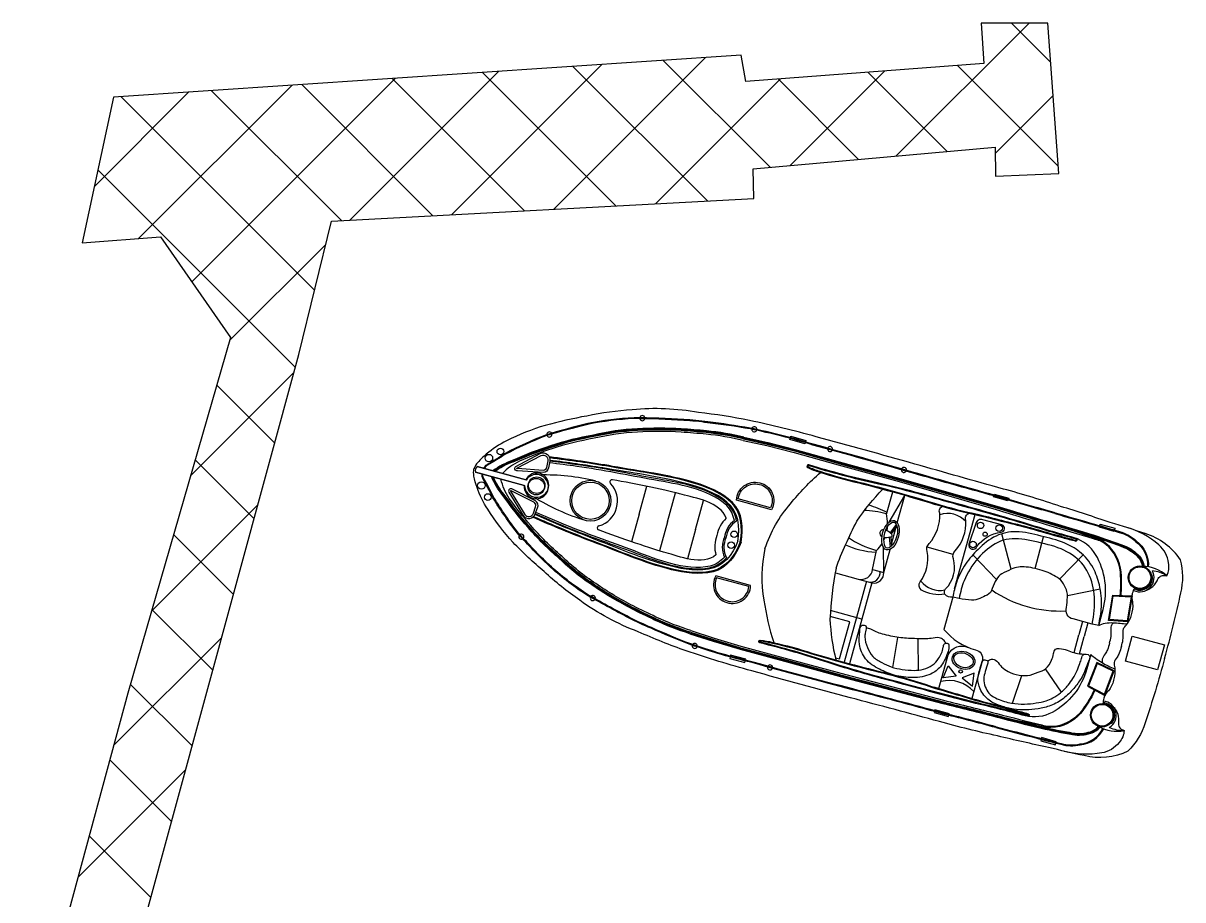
# Model space of a CAD drawing. Header units: metres. Extents: x 275043 to 277378, y 2078787 to 2081000.
# Drawn here: x 276880.7 to 276988.7, y 2080918.4 to 2081000 of the extents above; entities that cross this region are included whole.
import ezdxf

# ---------------------------------------------------------------- set-up
doc = ezdxf.new("R2010")
doc.units = ezdxf.units.M
doc.layers.add('PORT', color=5, linetype='Continuous')

msp = doc.modelspace()

# ---------------------------------------------------------------- linework, layer by layer
at = {"color": 32, "true_color": 0xcd6928}
for p, q in [((276938.04, 2080954.3), (276938.76, 2080956.9)), ((276940.67, 2080953.58), (276941.42, 2080956.29)), ((276943.3, 2080952.86), (276944.05, 2080955.58)), ((276961.34, 2080953.56), (276962.79, 2080956.05)), ((276962.09, 2080953.49), (276962.79, 2080956.05)), ((276938.04, 2080954.3), (276937.33, 2080951.71)), ((276967.43, 2080947.34), (276969.33, 2080954.26)), ((276940.67, 2080953.58), (276939.93, 2080950.87)), ((276961.44, 2080952.53), (276962, 2080953.33)), ((276961.54, 2080951.49), (276961.96, 2080953)), ((276961.56, 2080952.45), (276962.06, 2080953.15)), ((276943.3, 2080952.86), (276942.56, 2080950.14)), ((276961.33, 2080952.16), (276961.41, 2080951.22)), ((276961.49, 2080952.18), (276961.55, 2080951.34)), ((276972.71, 2080949.18), (276971.84, 2080952.47)), ((276974.92, 2080949.23), (276975.71, 2080952.19)), ((276960.82, 2080948.87), (276960.79, 2080951.21)), ((276960.82, 2080948.87), (276961.41, 2080951.01)), ((276967.29, 2080950.54), (276964.86, 2080951.21)), ((276971.32, 2080948.21), (276969.11, 2080950.49)), ((276977.19, 2080948.24), (276979.4, 2080950.5)), ((276959.79, 2080949.15), (276960.82, 2080948.87)), ((276985.76, 2080948.59), (276985.84, 2080948.6)), ((276977.94, 2080946.72), (276980.98, 2080947.35)), ((276958.3, 2080944.65), (276957.15, 2080940.5)), ((276958.79, 2080944.52), (276957.65, 2080940.36)), ((276979.35, 2080944.29), (276979.01, 2080943.05)), ((276979.85, 2080944.16), (276979.51, 2080942.91)), ((276961.68, 2080940.01), (276962.15, 2080942.81)), ((276964.07, 2080939.76), (276964.03, 2080942.68)), ((276978.55, 2080941.39), (276979.01, 2080943.05)), ((276979.06, 2080941.29), (276979.51, 2080942.91)), ((276972.81, 2080936.67), (276973.69, 2080939.25)), ((276977.37, 2080937.72), (276975.89, 2080939.89)), ((276981.98, 2080934.84), (276982.04, 2080934.79))]:
    msp.add_line(p, q, dxfattribs=at)
for points in [[(276986.98, 2080940.86, 0.01736), (276988.5, 2080946.96, 0.12634), (276988.47, 2080950.04, 0.172899), (276985.18, 2080952.48, 0.013884), (276981.93, 2080953.51, 0.008973), (276977.3, 2080955.02, 0.01509), (276971.97, 2080956.64, -0.002245), (276963.71, 2080958.97, 0.003342), (276954.53, 2080961.51, 0.016984), (276948.33, 2080963.02, 0.024546), (276943.57, 2080963.77, 0.067942), (276937.4, 2080964.03, 0.033948), (276933.17, 2080963.44, 0.022001), (276929.3, 2080962.57, 0.042872), (276925.69, 2080961.13, 0.059514), (276923.81, 2080959.89, 0.046364), (276923.01, 2080959.11, 0.104882), (276922.66, 2080958.53, 0.104882)], [(276976.79, 2080954.43, -0.006425), (276971.74, 2080955.89, -0.002217), (276963.5, 2080958.22, 0.003368), (276954.25, 2080960.81, 0.024633), (276948.39, 2080962.31, 0.015037), (276944.43, 2080962.89, 0.025439), (276942.21, 2080963.11, 0.013843), (276937.57, 2080963.28, 0.040266), (276933.25, 2080962.73, 0.016729), (276929.33, 2080961.66, 0.029739), (276925.55, 2080959.95, -0.01525), (276923.89, 2080958.92, 0.132389), (276923.63, 2080958.68, 0.028442), (276923.55, 2080958.56, 0.028442)], [(276976.77, 2080954.36, -0.006424), (276971.72, 2080955.82, -0.002217), (276963.47, 2080958.14, 0.003368), (276954.23, 2080960.74, 0.024633), (276948.38, 2080962.24, 0.015038), (276944.42, 2080962.81, 0.025461), (276942.21, 2080963.03, 0.013839), (276937.57, 2080963.2, 0.040238), (276933.27, 2080962.66, 0.016715), (276929.35, 2080961.59, 0.029693), (276925.59, 2080959.88, -0.015234), (276923.93, 2080958.86, 0.134036), (276923.69, 2080958.64, 0.024879), (276923.63, 2080958.54, 0.024879)], [(276947.81, 2080961.47, 0.031596), (276944.32, 2080962.06, 0.004928), (276941.97, 2080962.25, 0.02844), (276937.88, 2080962.25, 0.042875), (276933.79, 2080961.67, 0.035347), (276929.8, 2080960.67, 0.024093), (276926.23, 2080959.3, 0.079837), (276924.43, 2080958.32)], [(276947.79, 2080961.4, 0.031592), (276944.31, 2080961.98, 0.004926), (276941.97, 2080962.17, 0.028436), (276937.88, 2080962.17, 0.042895), (276933.81, 2080961.6, 0.035363), (276929.82, 2080960.6, 0.024111), (276926.26, 2080959.22, 0.077658), (276924.52, 2080958.3, 0.077658)], [(276947.77, 2080961.32, 0.031588), (276944.3, 2080961.9, 0.004924), (276941.96, 2080962.09, 0.028433), (276937.88, 2080962.09, 0.042917), (276933.82, 2080961.52, 0.035379), (276929.85, 2080960.52, 0.02413), (276926.29, 2080959.15, 0.075408), (276924.62, 2080958.27, 0.075408)], [(276947.74, 2080961.17, 0.031581), (276944.29, 2080961.75, 0.00492), (276941.95, 2080961.94, 0.028426), (276937.89, 2080961.94, 0.042959), (276933.85, 2080961.37, 0.035411), (276929.9, 2080960.38, 0.028829), (276926.91, 2080959.23, 0.092336), (276925.31, 2080958.08, 0.080328)], [(276947.74, 2080961.17), (276949.95, 2080960.68), (276952.48, 2080960.04), (276956.59, 2080958.88), (276962.25, 2080957.33), (276971.29, 2080954.73, 0.002601), (276976.18, 2080953.27, -0.00441), (276980.34, 2080952.03, -0.002867), (276980.96, 2080951.83, -0.002867)], [(276947.77, 2080961.32), (276949.98, 2080960.83), (276952.52, 2080960.19), (276956.63, 2080959.03), (276962.29, 2080957.47), (276971.33, 2080954.88, 0.002601), (276976.23, 2080953.42, -0.00441), (276980.39, 2080952.18, -0.012997), (276983.2, 2080951.2, -0.113276), (276984.53, 2080950.27, -0.142458), (276984.93, 2080949.45, -0.142458)], [(276947.79, 2080961.4), (276950, 2080960.9), (276952.54, 2080960.26), (276956.65, 2080959.1), (276962.31, 2080957.55), (276971.35, 2080954.95, 0.002601), (276976.25, 2080953.49, -0.004411), (276980.41, 2080952.25, -0.013003), (276983.23, 2080951.27, -0.113337), (276984.59, 2080950.32, -0.144821), (276985.01, 2080949.44, -0.138987)], [(276947.81, 2080961.47), (276950.02, 2080960.98), (276952.56, 2080960.33), (276956.67, 2080959.18), (276962.33, 2080957.62), (276971.37, 2080955.03, 0.002601), (276976.27, 2080953.57, -0.004411), (276980.43, 2080952.33, -0.013009), (276983.26, 2080951.34, -0.113396), (276984.64, 2080950.37, -0.146005), (276985.09, 2080949.44, -1.595219)], [(276929.72, 2080959.23), (276929.6, 2080958.62, -0.382221), (276929.1, 2080958.17), (276926.72, 2080958.34, -0.786544), (276926.55, 2080958.74), (276928.83, 2080959.95, -0.616464), (276929.72, 2080959.23, -3.844907)], [(276986.98, 2080940.86, -0.01736), (276985.17, 2080934.84, -0.12634), (276983.57, 2080932.21, -0.172899), (276979.5, 2080931.79, -0.013884), (276976.18, 2080932.56, -0.008973), (276971.43, 2080933.63, -0.01509), (276966.02, 2080934.96, 0.002245), (276957.73, 2080937.18, -0.003342), (276948.53, 2080939.69, -0.016984), (276942.43, 2080941.56, -0.024546), (276937.96, 2080943.34, -0.067942), (276932.52, 2080946.27, -0.033948), (276929.19, 2080948.94, -0.022001), (276926.3, 2080951.66, -0.042872), (276923.94, 2080954.75, -0.059514), (276922.95, 2080956.77, -0.046364), (276922.66, 2080957.85, -0.104882), (276922.66, 2080958.53, -0.104882)], [(276980.85, 2080943.93), (276981.26, 2080945.4, 0.202722), (276980.56, 2080950.55, 0.178768), (276978.57, 2080952.1, -0.010028), (276973.99, 2080953.46, 0.005356), (276966.41, 2080955.61, 0.016605), (276960.24, 2080957.21, -0.018921), (276953.85, 2080958.88, 0.925873), (276953.74, 2080958.64, 0.041202), (276954.84, 2080958.22, 0.024461), (276958.5, 2080957.21, -0.012888), (276965.53, 2080955.24, 0.019359), (276969.67, 2080954.18, -0.002375), (276974.46, 2080952.97, 0.006386), (276977.49, 2080952.11, 0.013656), (276978.71, 2080951.79, 0.862706), (276978.8, 2080952.02, -0.648089)], [(276978.77, 2080951.95, 0.016488), (276978.54, 2080952.03, -0.010023), (276973.97, 2080953.39, 0.005356), (276966.39, 2080955.54, 0.016607), (276960.22, 2080957.13, -0.018921), (276953.82, 2080958.81, -0.01143), (276953.82, 2080958.81, 0.913283), (276953.78, 2080958.71, 0.041174), (276954.87, 2080958.3, 0.024478), (276958.52, 2080957.29, -0.012889), (276965.55, 2080955.31, 0.019362), (276969.69, 2080954.26, -0.002377), (276974.48, 2080953.04, 0.006391), (276977.51, 2080952.19, 0.013664), (276978.73, 2080951.87, -0.000701), (276978.73, 2080951.87, 0.819976), (276978.77, 2080951.95, 0.819976)], [(276971.28, 2080934.4, 0.006425), (276966.2, 2080935.72, 0.002217), (276957.92, 2080937.94, -0.003368), (276948.65, 2080940.43, -0.024633), (276942.85, 2080942.13, -0.015037), (276939.15, 2080943.66, -0.025439), (276937.13, 2080944.61, -0.013843), (276933.05, 2080946.83, -0.040266), (276929.62, 2080949.51, -0.016729), (276926.79, 2080952.43, -0.029739), (276924.42, 2080955.83, 0.01525), (276923.52, 2080957.56, -0.132389), (276923.42, 2080957.9, -0.028442), (276923.41, 2080958.04, -0.028442)], [(276971.3, 2080934.47, 0.006424), (276966.22, 2080935.8, 0.002217), (276957.94, 2080938.01, -0.003368), (276948.67, 2080940.5, -0.024633), (276942.87, 2080942.2, -0.015038), (276939.18, 2080943.73, -0.025461), (276937.16, 2080944.68, -0.013839), (276933.09, 2080946.9, -0.040238), (276929.67, 2080949.56, -0.016715), (276926.85, 2080952.48, -0.029693), (276924.49, 2080955.87, 0.015234), (276923.59, 2080957.6, -0.134036), (276923.49, 2080957.91, -0.024879), (276923.49, 2080958.02, -0.024879)], [(276942.77, 2080943.15, -0.031596), (276939.48, 2080944.43, -0.004928), (276937.36, 2080945.47, -0.02844), (276933.84, 2080947.56, -0.042875), (276930.62, 2080950.14, -0.035347), (276927.71, 2080953.04, -0.024093), (276925.34, 2080956.05, -0.079837), (276924.29, 2080957.8)], [(276942.8, 2080943.23, -0.031592), (276939.51, 2080944.5, -0.004926), (276937.4, 2080945.53, -0.028436), (276933.88, 2080947.62, -0.042895), (276930.68, 2080950.2, -0.035363), (276927.76, 2080953.09, -0.024111), (276925.4, 2080956.09, -0.077658), (276924.38, 2080957.78, -0.077658)], [(276942.82, 2080943.3, -0.031588), (276939.54, 2080944.57, -0.004924), (276937.43, 2080945.6, -0.028433), (276933.93, 2080947.69, -0.042917), (276930.73, 2080950.25, -0.035379), (276927.82, 2080953.14, -0.02413), (276925.46, 2080956.14, -0.075408), (276924.48, 2080957.75, -0.075408)], [(276942.87, 2080943.45, -0.031581), (276939.61, 2080944.71, -0.00492), (276937.5, 2080945.74, -0.028426), (276934.01, 2080947.82, -0.042959), (276930.83, 2080950.37, -0.035411), (276927.94, 2080953.25, -0.028829), (276925.95, 2080955.76, -0.092336), (276925.17, 2080957.56, -0.080328)], [(276950.37, 2080954.71), (276947.12, 2080955.61, -0.483063), (276949.27, 2080957.22, -0.50024), (276950.37, 2080954.71, -0.418424)], [(276949.76, 2080951.09, -0.096403), (276952.14, 2080955.27, -0.040538), (276954.93, 2080958.19, -1.92312)], [(276928.37, 2080954.32), (276928.58, 2080954.9, 0.382221), (276928.38, 2080955.55), (276926.24, 2080956.61, 0.786544), (276925.9, 2080956.36), (276927.24, 2080954.16, 0.616464), (276928.37, 2080954.32, 3.844907)], [(276956.38, 2080949.27, -0.033687), (276958.33, 2080953.64, -0.051879), (276960.74, 2080956.62, -1.92312)], [(276966.53, 2080946.83, -0.164009), (276964.33, 2080947.22, -0.407559), (276964.23, 2080947.99, 0.20466), (276964.87, 2080950.81, -0.28657), (276965.05, 2080951.55, 0.198759), (276966.04, 2080954.38, -0.45148), (276966.37, 2080955.05, -1.463971)], [(276967.25, 2080946.56, -0.291269), (276966.52, 2080946.84, -0.299867), (276966.59, 2080947.34, 0.273478), (276967.31, 2080950.14, -0.28657), (276967.49, 2080950.89, 0.198759), (276968.47, 2080953.71, -0.45148), (276968.8, 2080954.38, -1.463971)], [(276976.76, 2080954.36, 0.002941), (276980.43, 2080953.3, -0.002014), (276982.76, 2080952.6, -0.130992), (276984.29, 2080951.74, -0.261832), (276985.39, 2080949.4, -0.261832)], [(276976.79, 2080954.43, 0.002942), (276980.45, 2080953.37, -0.002013), (276982.78, 2080952.68, -0.130442), (276984.34, 2080951.8, -0.261246), (276985.47, 2080949.39, -0.209197)], [(276987.19, 2080948.56, 0.164393), (276987.36, 2080949.75, 0.188684), (276986.46, 2080951.43, 0.10758), (276983.38, 2080953.08)], [(276982.85, 2080946.72, 0.043334), (276982.89, 2080948.53, 0.18333), (276981.79, 2080951.24, 0.123985), (276979.89, 2080952.25, -0.015377), (276978.46, 2080952.76)], [(276982.93, 2080946.72, 0.043195), (276982.96, 2080948.54, 0.183415), (276981.84, 2080951.29, 0.094511), (276980.41, 2080952.17)], [(276949.76, 2080951.09, 0.096403), (276949.67, 2080946.27, 0.040538), (276950.58, 2080942.33, 1.92312)], [(276956.32, 2080948.83), (276958.46, 2080948.25, 0.462925), (276959.79, 2080949.15), (276960.16, 2080950.91)], [(276956.38, 2080949.27, 0.033687), (276955.82, 2080944.51, 0.051879), (276956.37, 2080940.71, 1.92312)], [(276958.46, 2080948.25), (276959.39, 2080947.99, 0.545737), (276960.47, 2080948.97, 0.282905)], [(276959.39, 2080947.99), (276959.72, 2080947.9, 0.516839), (276960.82, 2080948.87, 0.282905)], [(276980.85, 2080943.93), (276980.25, 2080944.05), (276978.46, 2080944.53, -0.448043), (276977.84, 2080945.6, 0.025561), (276977.94, 2080946.55, 0.15676), (276977.65, 2080947.61, 0.144288), (276977.16, 2080948.27, 0.079427), (276975.78, 2080948.99, 0.054179), (276974.08, 2080949.37, 0.127294), (276972.69, 2080949.17, -0.025195), (276971.83, 2080948.75, 0.112656), (276971.32, 2080948.21, 0.061652), (276970.93, 2080947.36, -0.222278), (276970.45, 2080946.76, -0.049109), (276969.78, 2080946.45, -0.09997), (276969.01, 2080946.28, -0.045992), (276967.85, 2080946.43), (276967.25, 2080946.56)], [(276948.43, 2080947.65), (276945.18, 2080948.55, 0.483063), (276946.21, 2080946.06, 0.50024), (276948.43, 2080947.65, 0.418424)], [(276967.25, 2080946.56), (276966.43, 2080943.56, 0.158322), (276969.38, 2080941.65, -0.417676), (276970.02, 2080940.68), (276969.04, 2080937.13)], [(276942.8, 2080943.23), (276944.95, 2080942.52), (276947.46, 2080941.78), (276951.59, 2080940.67), (276957.25, 2080939.12), (276966.34, 2080936.73, -0.002601), (276971.3, 2080935.48, 0.004411), (276975.51, 2080934.42, 0.013003), (276978.44, 2080933.83, 0.113337), (276980.09, 2080933.95, 0.144821), (276980.9, 2080934.49, 0.138987)], [(276942.82, 2080943.3), (276944.97, 2080942.6), (276947.48, 2080941.85), (276951.61, 2080940.75), (276957.27, 2080939.19), (276966.36, 2080936.8, -0.002601), (276971.32, 2080935.56, 0.00441), (276975.53, 2080934.5, 0.012997), (276978.45, 2080933.9, 0.113276), (276980.07, 2080934.02, 0.142458), (276980.83, 2080934.53, 0.142458)], [(276942.87, 2080943.45), (276945.02, 2080942.74), (276947.53, 2080942), (276951.65, 2080940.89), (276957.31, 2080939.34), (276966.4, 2080936.95, -0.002601), (276971.36, 2080935.71, 0.00441), (276975.56, 2080934.65, 0.002867), (276976.2, 2080934.5, 0.002867)], [(276942.77, 2080943.15), (276944.93, 2080942.45), (276947.44, 2080941.7), (276951.57, 2080940.6), (276957.23, 2080939.04), (276966.33, 2080936.66, -0.002601), (276971.28, 2080935.41, 0.004411), (276975.49, 2080934.35, 0.013009), (276978.42, 2080933.75, 0.113396), (276980.11, 2080933.88, 0.146005), (276980.97, 2080934.45, 1.595219)], [(276980.11, 2080941.22), (276979.74, 2080939.88, -0.202722), (276976.51, 2080935.81, -0.178768), (276974.01, 2080935.5, 0.010028), (276969.37, 2080936.66, -0.005356), (276961.76, 2080938.69, -0.016605), (276955.64, 2080940.47, 0.018921), (276949.29, 2080942.3, -0.925873), (276949.32, 2080942.55, -0.041202), (276950.48, 2080942.35, -0.024461), (276954.14, 2080941.35, 0.012888), (276961.19, 2080939.46, -0.019359), (276965.29, 2080938.25, 0.002375), (276970.03, 2080936.84, -0.006386), (276973.07, 2080936.03, -0.013656), (276974.29, 2080935.69, -0.862706), (276974.25, 2080935.45, 0.648089)], [(276974.25, 2080935.53, -0.016488), (276974.02, 2080935.57, 0.010023), (276969.39, 2080936.74, -0.005356), (276961.78, 2080938.76, -0.016607), (276955.67, 2080940.54, 0.018921), (276949.31, 2080942.37, 0.01143), (276949.31, 2080942.37, -0.913283), (276949.32, 2080942.48, -0.041174), (276950.47, 2080942.28, -0.024478), (276954.12, 2080941.28, 0.012889), (276961.18, 2080939.39, -0.019362), (276965.27, 2080938.18, 0.002377), (276970.01, 2080936.77, -0.006391), (276973.05, 2080935.96, -0.013664), (276974.26, 2080935.61, 0.000701), (276974.26, 2080935.61, -0.819976), (276974.25, 2080935.53, -0.819976)], [(276965.96, 2080938.05), (276966.83, 2080941.2, -0.406088), (276968.7, 2080941.88)], [(276980.44, 2080937.93, -0.043334), (276979.54, 2080936.36, -0.18333), (276977.22, 2080934.59, -0.123985), (276975.07, 2080934.69, 0.015377), (276973.58, 2080934.98)], [(276980.5, 2080937.89, -0.043195), (276979.6, 2080936.31, -0.183415), (276977.23, 2080934.52, -0.094511), (276975.56, 2080934.49)], [(276971.28, 2080934.4, -0.002942), (276974.98, 2080933.44, 0.002013), (276977.33, 2080932.85, 0.130442), (276979.12, 2080932.81, 0.261246), (276981.32, 2080934.3, 0.209197)], [(276971.3, 2080934.47, -0.002941), (276975, 2080933.52, 0.002014), (276977.35, 2080932.92, 0.130992), (276979.11, 2080932.88, 0.261832), (276981.25, 2080934.34, 0.261832)], [(276983.22, 2080934.14, -0.164393), (276982.76, 2080933.02, -0.188684), (276981.13, 2080932.04, -0.10758), (276977.64, 2080932.19)]]:
    msp.add_lwpolyline(points, format="xyb", dxfattribs=at)
for points in [[(276952.13, 2080961.43), (276952.16, 2080961.56), (276953.57, 2080961.17), (276953.54, 2080961.03)], [(276953.51, 2080960.96), (276953.49, 2080960.86), (276952.08, 2080961.25), (276952.11, 2080961.36)], [(276922.95, 2080958.73), (276927.51, 2080957.48)], [(276927.48, 2080957.49), (276922.95, 2080958.73)], [(276927.33, 2080956.97), (276922.81, 2080958.21)], [(276922.81, 2080958.21), (276927.37, 2080956.96)], [(276961.07, 2080954.31), (276961.66, 2080956.37)], [(276971.09, 2080956.07), (276971.12, 2080956.17), (276972.47, 2080955.8), (276972.44, 2080955.68)], [(276972.42, 2080955.61), (276972.4, 2080955.53), (276971.05, 2080955.9), (276971.07, 2080956)], [(276982.29, 2080952.74), (276982.28, 2080952.69), (276980.91, 2080953.07), (276980.93, 2080953.15)], [(276980.95, 2080953.22), (276980.99, 2080953.35), (276982.36, 2080952.98), (276982.31, 2080952.82)], [(276959.72, 2080947.9), (276958.79, 2080944.52), (276955.87, 2080945.32)], [(276959.22, 2080948.04), (276958.3, 2080944.65)], [(276956.32, 2080940.91), (276956.71, 2080940.8), (276957.66, 2080944.26), (276955.83, 2080944.76)], [(276947.94, 2080940.68), (276947.97, 2080940.78), (276946.56, 2080941.16), (276946.53, 2080941.06)], [(276946.51, 2080940.98), (276946.48, 2080940.86), (276947.89, 2080940.47), (276947.92, 2080940.61)], [(276965.55, 2080935.9), (276965.52, 2080935.8), (276966.87, 2080935.43), (276966.9, 2080935.55)], [(276966.93, 2080935.62), (276966.95, 2080935.7), (276965.6, 2080936.07), (276965.57, 2080935.97)], [(276975.49, 2080933.31), (276975.45, 2080933.18), (276976.81, 2080932.8), (276976.86, 2080932.97)], [(276976.88, 2080933.04), (276976.89, 2080933.09), (276975.53, 2080933.47), (276975.51, 2080933.39)]]:
    msp.add_lwpolyline(points, dxfattribs=at)
for points in [[(276929.53, 2080959.27), (276929.41, 2080958.65, -0.383069), (276929.11, 2080958.36), (276926.7, 2080958.54, -0.853636), (276926.66, 2080958.58), (276928.92, 2080959.77, -0.613527)], [(276928.19, 2080954.38), (276928.4, 2080954.98, 0.383069), (276928.29, 2080955.38), (276926.13, 2080956.46, 0.853636), (276926.07, 2080956.44), (276927.4, 2080954.27, 0.613527)], [(276950.29, 2080954.89), (276947.28, 2080955.72, -0.460147), (276949.24, 2080957.07, -0.47706)], [(276968.74, 2080951.49, 0.917705), (276969.51, 2080951.29, -0.209704), (276971.75, 2080952.62, 0.850912), (276971.83, 2080953.29), (276970.06, 2080953.78, 0.435659), (276969.4, 2080953.43)], [(276948.27, 2080947.54), (276945.26, 2080948.37, 0.460147), (276946.25, 2080946.21, 0.47706)]]:
    msp.add_lwpolyline(points, format="xyb", close=True, dxfattribs=at)
for points in [[(276983.56, 2080944.26), (276981.76, 2080944.4), (276982.15, 2080946.76), (276983.97, 2080946.67)], [(276983.49, 2080944.34), (276981.85, 2080944.47), (276982.21, 2080946.68), (276983.88, 2080946.59)], [(276986.33, 2080939.79), (276983.34, 2080940.61), (276983.98, 2080942.94), (276986.97, 2080942.12)], [(276967.56, 2080939.19), (276966.35, 2080939.03), (276966.82, 2080940.16)], [(276982.3, 2080939.69), (276980.68, 2080940.48), (276979.81, 2080938.26), (276981.43, 2080937.41)], [(276982.2, 2080939.65), (276980.72, 2080940.37), (276979.91, 2080938.29), (276981.38, 2080937.52)], [(276968.13, 2080939.03), (276969.09, 2080938.28), (276969.26, 2080939.49)]]:
    msp.add_lwpolyline(points, close=True, dxfattribs=at)
for centre, radius in [((276924.05, 2080959.52), 0.349), ((276925.12, 2080960.14), 0.313), ((276923.35, 2080956.97), 0.349), ((276928.46, 2080956.86), 0.771), ((276928.5, 2080957), 0.771), ((276933.51, 2080955.55), 1.9), ((276933.51, 2080955.55), 1.9), ((276933.51, 2080955.55), 1.74), ((276933.51, 2080955.55), 1.74), ((276923.95, 2080955.89), 0.313), ((276969.85, 2080953.25), 0.304), ((276971.58, 2080952.99), 0.304), ((276946.89, 2080952.42), 0.305), ((276970.27, 2080952.43), 0.197), ((276946.61, 2080951.41), 0.305), ((276969.14, 2080951.46), 0.304), ((276984.69, 2080948.38), 1.09), ((276984.69, 2080948.38), 1.01), ((276967.99, 2080939.64), 0.163), ((276981.17, 2080935.56), 1.09), ((276981.17, 2080935.56), 1.01)]:
    msp.add_circle(centre, radius, dxfattribs=at)
for centre, radius, start, end in [((276938.34, 2080963.24), 0.237, 4.9276, 173.0232), ((276938.34, 2080963.24), 0.237, 191.6583, 346.2925), ((276929.68, 2080961.72), 0.237, 29.2666, 184.4087), ((276929.68, 2080961.72), 0.237, 203.0464, 10.6288), ((276948.77, 2080962.21), 0.237, 181.9784, 334.254), ((276948.77, 2080962.21), 0.237, 352.9129, 163.3195), ((276955.83, 2080960.36), 0.237, 349.5099, 159.609), ((276955.83, 2080960.36), 0.237, 178.2692, 330.8497), ((276923.24, 2080958.37), 0.456, 128.5464, 200.7317), ((276923.24, 2080958.37), 0.456, 128.5464, 200.7317), ((276962.7, 2080958.42), 0.237, 175.8611, 332.1102), ((276962.7, 2080958.42), 0.237, 350.7344, 157.2369), ((276928.46, 2080956.86), 1.13, 174.5231, 146.9726), ((276928.5, 2080957), 1.13, 182.3056, 154.7551), ((276929.22, 2080937.81), 20.14, 76.2409, 91.3117), ((276935.52, 2080957.3), 0.202, 78.9767, 225.4445), ((276933.76, 2080955.55), 2.28, 342.8987, 44.6999), ((276938.89, 2080972.99), 20.14, 237.9665, 253.0373), ((276933.72, 2080955.42), 2.28, 284.5783, 346.3794), ((276957.64, 2080953.41), 3.55, 0.0733, 14.8291), ((276966.79, 2080952.12), 2.24, 41.2635, 109.411), ((276934.34, 2080953.02), 0.202, 103.8337, 250.3014), ((276948.14, 2080951.83), 2.89, 133.7632, 170.3656), ((276948.26, 2080951.83), 2.3, 125.6009, 173.3506), ((276948.26, 2080951.83), 2.15, 122.1435, 173.3506), ((276957.64, 2080953.41), 3.55, 349.5416, 355.8809), ((276927.07, 2080952.2), 0.237, 144.8695, 300.0116), ((276927.07, 2080952.2), 0.237, 318.6493, 126.2317), ((276947.98, 2080951.27), 2.89, 158.9126, 195.5149), ((276948.09, 2080951.21), 2.3, 155.9275, 203.6773), ((276948.09, 2080951.21), 2.15, 155.9275, 207.1347), ((276960.81, 2080952.51), 0.347, 85.4414, 243.787), ((276961.06, 2080953.36), 1.24, 250.7545, 251.0238), ((276960.59, 2080951.64), 1.24, 78.2543, 78.5236), ((276957.64, 2080953.41), 3.55, 334.5882, 338.8281), ((276961.06, 2080953.36), 1.24, 260.2416, 286.2345), ((276960.59, 2080951.64), 1.24, 43.0437, 70.6838), ((276961.45, 2080952.33), 0.166, 254.6391, 74.6391), ((276957.64, 2080953.41), 3.55, 315.2641, 328.6151), ((276984.69, 2080948.38), 1.32, 243.9649, 28.8665), ((276984.69, 2080948.38), 1.17, 243.9649, 10.9148), ((276984.85, 2080945.93), 3.52, 48.3078, 88.6434), ((276985.39, 2080945.53), 3.52, 59.2812, 82.5137), ((276966.05, 2080949.43), 2.24, 217.8391, 282.0433), ((276933.73, 2080946.47), 0.237, 156.2549, 324.3506), ((276933.73, 2080946.47), 0.237, 342.9857, 137.6199), ((276977.21, 2080956.44), 11.17, 235.5386, 273.0112), ((276943.22, 2080942.02), 0.237, 355.0241, 147.2998), ((276943.22, 2080942.02), 0.237, 165.9586, 336.3652), ((276950.24, 2080940.01), 0.237, 169.6692, 339.7683), ((276950.24, 2080940.01), 0.237, 358.4285, 151.009), ((276966.9, 2080935.67), 3.12, 42.1076, 103.9951), ((276981.17, 2080935.56), 1.17, 318.3634, 85.3133), ((276981.17, 2080935.56), 1.32, 300.4117, 85.3133), ((276982.56, 2080937.59), 3.52, 240.6348, 280.9704), ((276983.23, 2080937.66), 3.52, 246.7645, 269.997)]:
    msp.add_arc(centre, radius, start, end, dxfattribs=at)
for start_param, end_param in [(4.712389, 5.232342), (0.830012, 1.576846)]:
    msp.add_ellipse((276960.6, 2080952.62), major_axis=(-4, 1.1), ratio=0.425319, start_param=start_param, end_param=end_param, dxfattribs=at)
for centre, major_axis, ratio in [((276961.45, 2080952.33), (0.37, 1.36), 0.533092), ((276968.25, 2080940.68), (-1.03, 0.33), 0.758117)]:
    msp.add_ellipse(centre, major_axis=major_axis, ratio=ratio, dxfattribs=at)
for points, knots in [([(276947.54, 2080951.7), (276947.78, 2080952.99), (276947.69, 2080954.45), (276945.76, 2080956.34), (276944.46, 2080956.86), (276940.69, 2080958.01), (276938.16, 2080958.28), (276933.64, 2080959.1), (276931.7, 2080959.37), (276929.68, 2080959.63)], [0, 0, 0, 0, 0.0462196, 0.0462196, 0.0924392, 0.0924392, 0.1947325, 0.1947325, 0.2709084, 0.2709084, 0.2709084, 0.2709084]), ([(276947.46, 2080951.71), (276947.71, 2080953.04), (276947.57, 2080954.51), (276945.54, 2080956.38), (276944.19, 2080956.87), (276940.4, 2080957.98), (276937.86, 2080958.27), (276933.45, 2080959.05), (276931.62, 2080959.3), (276929.71, 2080959.54)], [0, 0, 0, 0, 0.0480884, 0.0480884, 0.0961768, 0.0961768, 0.1985377, 0.1985377, 0.2704106, 0.2704106, 0.2704106, 0.2704106]), ([(276946.92, 2080953.7), (276946.81, 2080954.23), (276946.59, 2080954.7), (276945.38, 2080955.91), (276944.11, 2080956.42), (276941.79, 2080957.09), (276940.61, 2080957.27), (276937.05, 2080957.91), (276934.65, 2080958.41), (276931.4, 2080958.86), (276930.55, 2080958.97), (276929.7, 2080959.08)], [0.0248254, 0.0248254, 0.0248254, 0.0248254, 0.0474598, 0.0474598, 0.0949196, 0.0949196, 0.1423794, 0.1423794, 0.237299, 0.237299, 0.2709084, 0.2709084, 0.2709084, 0.2709084]), ([(276947.12, 2080953.65), (276947.07, 2080953.94), (276946.71, 2080955.13), (276943.93, 2080956.9), (276939.42, 2080957.59), (276934.46, 2080958.63), (276931.1, 2080959.06), (276929.72, 2080959.24)], [0.0234044, 0.0234044, 0.0234044, 0.0234044, 0.0350942, 0.0739111, 0.138251, 0.2165713, 0.2709084, 0.2709084, 0.2709084, 0.2709084]), ([(276947.23, 2080951.75), (276947.49, 2080953.11), (276947.29, 2080954.53), (276945.16, 2080956.32), (276943.77, 2080956.78), (276939.9, 2080957.84), (276937.3, 2080958.15), (276933.02, 2080958.88), (276931.37, 2080959.1), (276929.73, 2080959.31)], [0, 0, 0, 0, 0.0508337, 0.0508337, 0.1016674, 0.1016674, 0.2060328, 0.2060328, 0.2709084, 0.2709084, 0.2709084, 0.2709084]), ([(276946.14, 2080953.92), (276945.64, 2080955.44), (276943.19, 2080955.8), (276940.82, 2080956.48), (276937.65, 2080957.12), (276935.55, 2080957.5)], [0.0313661, 0.0313661, 0.0313661, 0.0313661, 0.1084744, 0.1084744, 0.1920729, 0.1920729, 0.1920729, 0.1920729]), ([(276947.54, 2080951.7), (276947.08, 2080950.46), (276946.26, 2080949.25), (276943.64, 2080948.61), (276942.25, 2080948.83), (276938.43, 2080949.77), (276936.11, 2080950.83), (276931.81, 2080952.43), (276930, 2080953.19), (276928.13, 2080954)], [0, 0, 0, 0, 0.0462196, 0.0462196, 0.0924392, 0.0924392, 0.1947325, 0.1947325, 0.2709084, 0.2709084, 0.2709084, 0.2709084]), ([(276947.46, 2080951.72), (276947, 2080950.45), (276946.12, 2080949.26), (276943.42, 2080948.69), (276942.02, 2080948.95), (276938.19, 2080949.94), (276935.86, 2080950.99), (276931.67, 2080952.57), (276929.97, 2080953.29), (276928.2, 2080954.06)], [0, 0, 0, 0, 0.0480884, 0.0480884, 0.0961768, 0.0961768, 0.1985377, 0.1985377, 0.2704106, 0.2704106, 0.2704106, 0.2704106]), ([(276947.25, 2080951.8), (276946.77, 2080950.5), (276945.88, 2080949.38), (276943.13, 2080948.93), (276941.71, 2080949.25), (276937.83, 2080950.32), (276935.43, 2080951.38), (276931.39, 2080952.94), (276929.86, 2080953.59), (276928.34, 2080954.25)], [0, 0, 0, 0, 0.0508337, 0.0508337, 0.1016674, 0.1016674, 0.2060328, 0.2060328, 0.2709084, 0.2709084, 0.2709084, 0.2709084]), ([(276946.18, 2080950.23), (276945.99, 2080950.01), (276945.08, 2080949.16), (276941.77, 2080949.06), (276937.55, 2080950.77), (276932.75, 2080952.42), (276929.64, 2080953.77), (276928.37, 2080954.32)], [0.0234044, 0.0234044, 0.0234044, 0.0234044, 0.0350942, 0.0739111, 0.138251, 0.2165713, 0.2709084, 0.2709084, 0.2709084, 0.2709084]), ([(276945.98, 2080950.28), (276945.62, 2080949.89), (276945.19, 2080949.59), (276943.53, 2080949.18), (276942.17, 2080949.39), (276939.84, 2080949.99), (276938.74, 2080950.44), (276935.34, 2080951.71), (276933.03, 2080952.51), (276930, 2080953.78), (276929.22, 2080954.12), (276928.43, 2080954.46)], [0.0248254, 0.0248254, 0.0248254, 0.0248254, 0.0474598, 0.0474598, 0.0949196, 0.0949196, 0.1423794, 0.1423794, 0.237299, 0.237299, 0.2709084, 0.2709084, 0.2709084, 0.2709084]), ([(276961.79, 2080953.54), (276961.63, 2080953.58), (276961.37, 2080953.45), (276960.74, 2080952.47), (276960.78, 2080951.31), (276961.34, 2080950.98), (276961.98, 2080951.64), (276962.17, 2080953.05), (276961.99, 2080953.49), (276961.79, 2080953.54)], [0, 0, 0, 0, 1.031451, 1.031451, 2.992455, 2.992455, 4.95346, 4.95346, 6.283185, 6.283185, 6.283185, 6.283185]), ([(276945.2, 2080950.5), (276943.99, 2080949.44), (276941.7, 2080950.39), (276939.32, 2080951.02), (276936.27, 2080952.08), (276934.27, 2080952.83)], [0.0313661, 0.0313661, 0.0313661, 0.0313661, 0.1084744, 0.1084744, 0.1920729, 0.1920729, 0.1920729, 0.1920729]), ([(276980.25, 2080944.05), (276980.58, 2080945.78), (276980.56, 2080947.41), (276979.2, 2080950.2), (276977.81, 2080951.03), (276974.5, 2080951.87), (276972.77, 2080952.33), (276970.12, 2080950.98), (276968.91, 2080949.57), (276968.1, 2080947.58), (276967.98, 2080947.03), (276967.85, 2080946.43)], [0, 0, 0, 0, 0.0684102, 0.0684102, 0.1368204, 0.1368204, 0.2052306, 0.2052306, 0.2736407, 0.2736407, 0.2974604, 0.2974604, 0.2974604, 0.2974604]), ([(276981.86, 2080942.27), (276981.91, 2080942.48), (276982, 2080942.83), (276982.04, 2080943.37), (276981.95, 2080943.85), (276982.14, 2080944.09), (276982.22, 2080944.17)], [0, 0, 0, 0, 0.00840925, 0.01405459, 0.02148076, 0.02583256, 0.02583256, 0.02583256, 0.02583256]), ([(276981.86, 2080942.27), (276981.8, 2080942.06), (276981.7, 2080941.71), (276981.45, 2080941.23), (276981.13, 2080940.86), (276981.17, 2080940.56), (276981.2, 2080940.44)], [0, 0, 0, 0, 0.00840925, 0.01405459, 0.02148076, 0.02583256, 0.02583256, 0.02583256, 0.02583256]), ([(276967.37, 2080940.97), (276967.26, 2080940.63), (276967.66, 2080940.11), (276968.76, 2080939.9), (276969.21, 2080940.23), (276969.11, 2080941), (276968.5, 2080941.42), (276967.66, 2080941.35), (276967.43, 2080941.18), (276967.37, 2080940.97)], [0, 0, 0, 0, 1.743273, 1.743273, 3.486547, 3.486547, 5.22982, 5.22982, 6.283185, 6.283185, 6.283185, 6.283185])]:
    msp.add_open_spline(points, degree=3, knots=knots, dxfattribs=at)
for points in [[(276959.42, 2080955.15), (276959.98, 2080955), (276960.56, 2080954.77), (276961.14, 2080954.46)], [(276957.25, 2080951.43), (276958.07, 2080951.07), (276959.04, 2080950.8), (276960.12, 2080950.76)]]:
    msp.add_open_spline(points, degree=3, dxfattribs=at)
for points in [[(276980.85, 2080943.93), (276981.1, 2080945.67), (276980.91, 2080947.7), (276980.32, 2080949.29), (276979.07, 2080950.79), (276977.64, 2080951.62), (276975.48, 2080952.25), (276973.15, 2080952.66), (276971.29, 2080952.26), (276969.61, 2080951.01), (276968.45, 2080949.64), (276967.6, 2080947.92), (276967.25, 2080946.56)], [(276985.28, 2080947.2), (276985.72, 2080947.43), (276986.28, 2080948.07), (276986.54, 2080948.47), (276986.89, 2080948.59), (276987.19, 2080948.56)], [(276982.97, 2080941.96), (276983.11, 2080942.59), (276983.13, 2080943.03), (276983.15, 2080943.6), (276983.44, 2080943.99), (276983.91, 2080944.91), (276984.04, 2080945.99), (276983.97, 2080946.58), (276984.01, 2080946.93), (276984.21, 2080947.4)], [(276959.1, 2080943.2), (276959.15, 2080943.49), (276959.17, 2080943.88), (276958.83, 2080943.95), (276958.59, 2080943.38), (276958.56, 2080942.16), (276959.14, 2080940.81), (276960.43, 2080939.85), (276961.8, 2080939.3), (276963.54, 2080939.07), (276965.22, 2080939.4), (276966.1, 2080940.07), (276966.77, 2080941.34), (276966.9, 2080941.96), (276966.81, 2080942.25), (276966.48, 2080942.2), (276966.37, 2080941.89), (276965.94, 2080940.84), (276965.35, 2080940.22), (276964.52, 2080939.85), (276963.65, 2080939.74), (276962.55, 2080939.83), (276961.53, 2080940.06), (276960.65, 2080940.47), (276959.82, 2080941.03), (276959.3, 2080941.88), (276959.07, 2080942.86), (276959.1, 2080943.2)], [(276966.62, 2080942.27), (276966.37, 2080942.58), (276966, 2080942.78), (276965.25, 2080942.72), (276964.64, 2080942.68), (276963.68, 2080942.7), (276962.23, 2080942.8), (276961.48, 2080942.94), (276960.71, 2080943.12), (276960.13, 2080943.33), (276959.62, 2080943.57), (276959.2, 2080943.69)], [(276980.85, 2080943.93), (276981.45, 2080944.14), (276982.18, 2080944.18), (276983.5, 2080944.07)], [(276970.51, 2080940.59), (276970.85, 2080940.79), (276971.35, 2080940.59), (276971.81, 2080940.07), (276972.42, 2080939.63), (276973.44, 2080939.29), (276974.22, 2080939.26), (276975.22, 2080939.56), (276975.92, 2080939.91), (276976.46, 2080940.69), (276976.65, 2080941.3), (276976.83, 2080941.71), (276977.18, 2080941.78), (276977.9, 2080941.61), (276979.27, 2080941.27), (276979.97, 2080941.13), (276979.82, 2080940.35), (276979.21, 2080938.99), (276978.52, 2080938.06), (276977.58, 2080937.13), (276976.38, 2080936.47), (276975.2, 2080936.15), (276974.05, 2080936.05), (276972.91, 2080936.12), (276971.74, 2080936.42), (276970.64, 2080936.95), (276970.16, 2080937.43), (276969.8, 2080938.03), (276969.6, 2080939.02), (276969.72, 2080939.62), (276969.92, 2080940.34), (276970.15, 2080940.71), (276970.51, 2080940.59), (276970.47, 2080940.23), (276970.23, 2080939.45), (276970.15, 2080938.75), (276970.36, 2080938.04), (276970.74, 2080937.5), (276971.4, 2080937.1), (276972.74, 2080936.68), (276973.93, 2080936.6), (276975.03, 2080936.7), (276975.96, 2080936.9), (276976.58, 2080937.18), (276977.29, 2080937.65), (276978, 2080938.37), (276978.44, 2080938.97), (276978.83, 2080939.73), (276979.09, 2080940.39), (276979.26, 2080940.85), (276979.41, 2080941.2), (276979.63, 2080941.25)], [(276980.11, 2080941.22), (276980.55, 2080940.87), (276981.16, 2080940.46), (276982.35, 2080939.88)], [(276982.97, 2080941.96), (276982.76, 2080941.35), (276982.56, 2080940.97), (276982.29, 2080940.47), (276982.34, 2080939.98), (276982.27, 2080938.95), (276981.84, 2080937.95), (276981.47, 2080937.49), (276981.32, 2080937.16), (276981.26, 2080936.65)], [(276982.28, 2080936.28), (276982.54, 2080935.86), (276982.7, 2080935.02), (276982.71, 2080934.55), (276982.95, 2080934.26), (276983.22, 2080934.14)]]:
    msp.add_spline(points, degree=3, dxfattribs=at)
at = {"layer": 'PORT', "linetype": 'Continuous'}
for p, q in [((276961.98, 2080987.68), (276974.36, 2081000.05)), ((276976.37, 2080996.42), (276972.74, 2081000.05)), ((276920.6, 2080982.21), (276934.58, 2080996.19)), ((276930.09, 2080982.72), (276944.21, 2080996.84)), ((276950.24, 2080986.63), (276940.29, 2080996.58)), ((276911.11, 2080981.7), (276924.95, 2080995.55)), ((276935.88, 2080983.03), (276923.46, 2080995.45)), ((276944.4, 2080983.49), (276931.88, 2080996.01)), ((276952.12, 2080986.79), (276960.93, 2080995.6)), ((276966.73, 2080988.1), (276959.35, 2080995.48)), ((276977.08, 2080986.73), (276967.7, 2080996.11)), ((276891.42, 2080979.98), (276905.7, 2080994.25)), ((276896.38, 2080975.95), (276915.33, 2080994.9)), ((276918.83, 2080982.11), (276906.63, 2080994.32)), ((276927.36, 2080982.57), (276915.05, 2080994.88)), ((276939.58, 2080983.23), (276951.22, 2080994.87)), ((276958.49, 2080987.36), (276951, 2080994.85)), ((276887.3, 2080984.84), (276896.07, 2080993.61)), ((276907.81, 2080975.18), (276889.8, 2080993.18)), ((276910.31, 2080981.66), (276898.22, 2080993.75)), ((276971.21, 2080987.92), (276976.6, 2080993.31)), ((276906.02, 2080967.99), (276887.63, 2080986.37)), ((276899.9, 2080970.49), (276908.85, 2080979.44)), ((276896.26, 2080957.87), (276905.88, 2080967.49)), ((276904.09, 2080960.93), (276898.7, 2080966.33)), ((276902.17, 2080953.88), (276896.69, 2080959.36)), ((276892.61, 2080945.25), (276902.52, 2080955.15)), ((276900.25, 2080946.82), (276894.68, 2080952.39)), ((276898.33, 2080939.76), (276892.66, 2080945.42)), ((276889.09, 2080932.75), (276899.16, 2080942.81)), ((276896.41, 2080932.7), (276890.65, 2080938.45)), ((276894.48, 2080925.64), (276888.73, 2080931.4)), ((276885.76, 2080920.43), (276895.8, 2080930.47)), ((276892.56, 2080918.58), (276886.82, 2080924.33))]:
    msp.add_line(p, q, dxfattribs=at)
at = {"layer": 'PORT'}
for p, q in [((276976.11, 2081000.05), (276969.91, 2081000.05)), ((276969.91, 2081000.05), (276970.14, 2080996.29)), ((276977.13, 2080986.03), (276976.11, 2081000.05)), ((276947.56, 2080997.07), (276889.09, 2080993.14)), ((276947.97, 2080994.63), (276947.56, 2080997.07)), ((276970.14, 2080996.29), (276947.97, 2080994.63)), ((276889.09, 2080993.14), (276886.17, 2080979.59)), ((276948.65, 2080986.48), (276971.2, 2080988.5)), ((276971.2, 2080988.5), (276971.24, 2080985.8)), ((276948.72, 2080983.72), (276948.65, 2080986.48)), ((276971.24, 2080985.8), (276977.13, 2080986.03)), ((276909.38, 2080981.61), (276948.72, 2080983.72)), ((276906.34, 2080969.18), (276909.38, 2080981.61)), ((276886.17, 2080979.59), (276893.47, 2080980.13)), ((276893.47, 2080980.13), (276899.98, 2080970.77)), ((276899.98, 2080970.77), (276890.41, 2080937.62)), ((276891.53, 2080914.81), (276906.34, 2080969.18)), ((276890.41, 2080937.62), (276880.67, 2080901.63))]:
    msp.add_line(p, q, dxfattribs=at)

doc.saveas('drawing.dxf')
